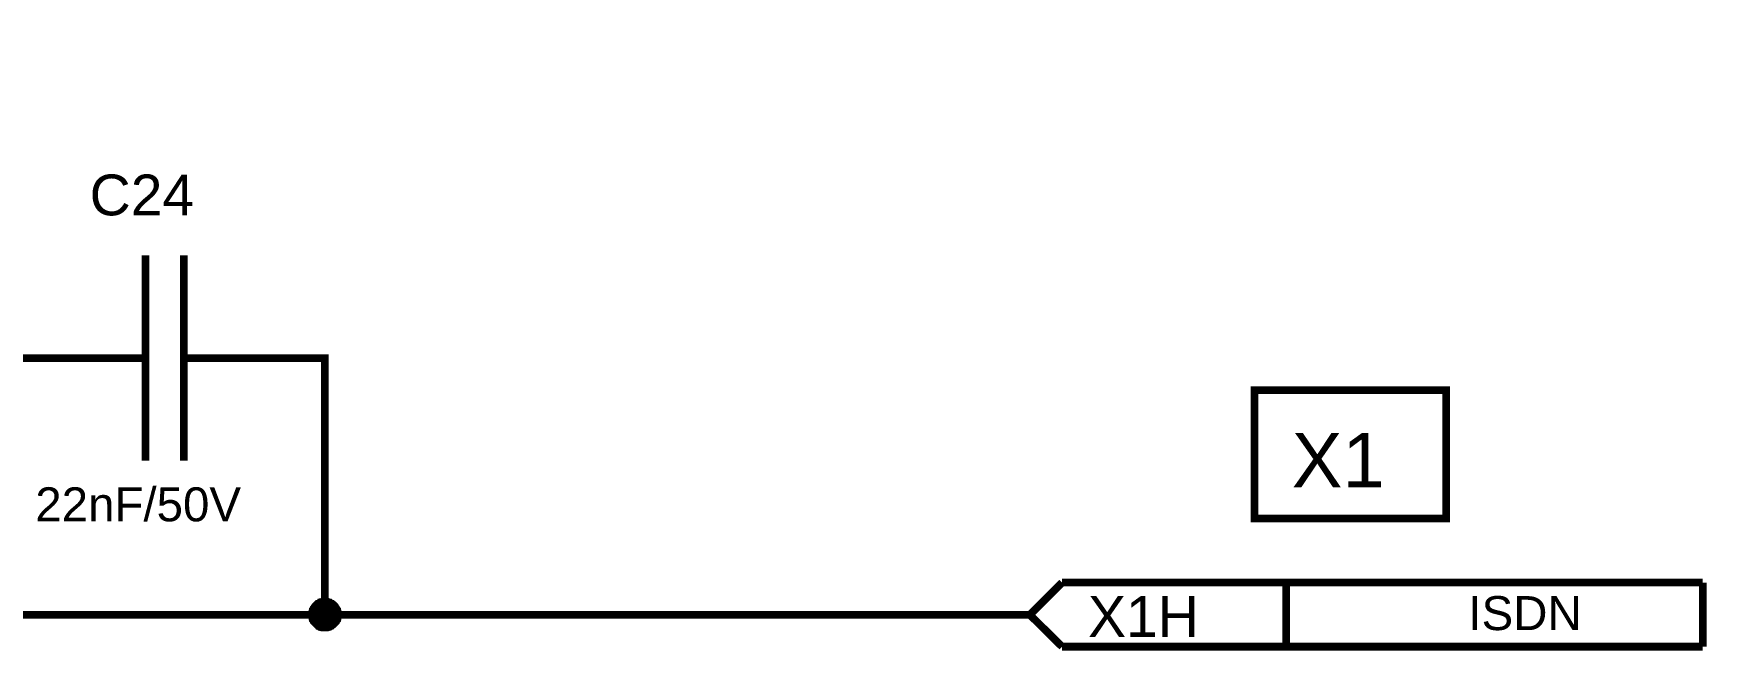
# Model space of a CAD drawing. Header units: millimetres. Extents: x -2024 to 917, y -725 to 13.
# Drawn here: x 840.5 to 905.8, y -262.7 to -238.6 of the extents above; entities that cross this region are included whole.
import ezdxf

# ---------------------------------------------------------------- set-up
doc = ezdxf.new("R2010")
doc.units = ezdxf.units.MM
doc.layers.add('Sheet', color=255, linetype='Continuous')
doc.styles.get("Standard").update_dxf_attribs({"font": 'arial.ttf'})

msp = doc.modelspace()

# ---------------------------------------------------------------- linework, layer by layer
at = {"layer": 'Sheet'}
for points, const_width in [([(841.911, -251.296), (839.411, -251.296), (839.411, -238.794), (833.155, -238.794)], 0.3), ([(844.906, -247.289), (844.906, -255.287)], 0.3), ([(846.396, -247.289), (846.396, -255.287)], 0.3), ([(844.906, -251.296), (841.911, -251.296)], 0.3), ([(846.396, -251.296), (849.392, -251.296)], 0.3), ([(849.392, -251.296), (851.891, -251.296), (851.891, -261.298)], 0.3), ([(879.382, -261.298), (880.64, -260.039)], 0.3), ([(880.64, -260.039), (905.616, -260.039)], 0.3), ([(889.379, -260.039), (889.379, -262.539)], 0.3), ([(905.616, -260.039), (905.616, -262.539)], 0.3), ([(851.394, -261.298), (851.394, -261.264), (851.394, -261.248), (851.394, -261.215), (851.411, -261.198), (851.411, -261.165), (851.411, -261.148), (851.427, -261.115), (851.427, -261.099), (851.444, -261.082), (851.461, -261.049), (851.461, -261.033), (851.477, -261.016), (851.494, -260.999), (851.51, -260.966), (851.527, -260.95), (851.543, -260.933), (851.56, -260.917), (851.576, -260.9), (851.593, -260.884), (851.61, -260.867), (851.626, -260.867), (851.659, -260.85), (851.676, -260.834), (851.692, -260.817), (851.725, -260.817), (851.742, -260.801), (851.758, -260.801), (851.792, -260.801), (851.808, -260.784), (851.841, -260.784), (851.858, -260.784), (851.891, -260.784)], 0.3), ([(851.394, -261.298), (851.394, -261.264), (851.394, -261.248), (851.394, -261.215), (851.411, -261.198), (851.411, -261.165), (851.411, -261.148), (851.427, -261.115), (851.427, -261.099), (851.444, -261.082), (851.461, -261.049), (851.461, -261.033), (851.477, -261.016), (851.494, -260.999), (851.51, -260.966), (851.527, -260.95), (851.543, -260.933), (851.56, -260.917), (851.576, -260.9), (851.593, -260.884), (851.61, -260.867), (851.626, -260.867), (851.659, -260.85), (851.676, -260.834), (851.692, -260.817), (851.725, -260.817), (851.742, -260.801), (851.758, -260.801), (851.792, -260.801), (851.808, -260.784), (851.841, -260.784), (851.858, -260.784), (851.891, -260.784)], 0.3), ([(851.394, -261.298), (851.394, -261.264), (851.394, -261.248), (851.394, -261.215), (851.411, -261.198), (851.411, -261.165), (851.411, -261.148), (851.427, -261.115), (851.427, -261.099), (851.444, -261.082), (851.461, -261.049), (851.461, -261.033), (851.477, -261.016), (851.494, -260.999), (851.51, -260.966), (851.527, -260.95), (851.543, -260.933), (851.56, -260.917), (851.576, -260.9), (851.593, -260.884), (851.61, -260.867), (851.626, -260.867), (851.659, -260.85), (851.676, -260.834), (851.692, -260.817), (851.725, -260.817), (851.742, -260.801), (851.758, -260.801), (851.792, -260.801), (851.808, -260.784), (851.841, -260.784), (851.858, -260.784), (851.891, -260.784)], 0.3), ([(851.394, -261.298), (851.394, -261.264), (851.394, -261.248), (851.394, -261.215), (851.411, -261.198), (851.411, -261.165), (851.411, -261.148), (851.427, -261.115), (851.427, -261.099), (851.444, -261.082), (851.461, -261.049), (851.461, -261.033), (851.477, -261.016), (851.494, -260.999), (851.51, -260.966), (851.527, -260.95), (851.543, -260.933), (851.56, -260.917), (851.576, -260.9), (851.593, -260.884), (851.61, -260.867), (851.626, -260.867), (851.659, -260.85), (851.676, -260.834), (851.692, -260.817), (851.725, -260.817), (851.742, -260.801), (851.758, -260.801), (851.792, -260.801), (851.808, -260.784), (851.841, -260.784), (851.858, -260.784), (851.891, -260.784)], 0.3), ([(851.394, -261.298), (851.394, -261.264), (851.394, -261.248), (851.394, -261.215), (851.411, -261.198), (851.411, -261.165), (851.411, -261.148), (851.427, -261.115), (851.427, -261.099), (851.444, -261.082), (851.461, -261.049), (851.461, -261.033), (851.477, -261.016), (851.494, -260.999), (851.51, -260.966), (851.527, -260.95), (851.543, -260.933), (851.56, -260.917), (851.576, -260.9), (851.593, -260.884), (851.61, -260.867), (851.626, -260.867), (851.659, -260.85), (851.676, -260.834), (851.692, -260.817), (851.725, -260.817), (851.742, -260.801), (851.758, -260.801), (851.792, -260.801), (851.808, -260.784), (851.841, -260.784), (851.858, -260.784), (851.891, -260.784)], 0.0991), ([(851.394, -261.298), (851.394, -261.264), (851.394, -261.248), (851.394, -261.215), (851.411, -261.198), (851.411, -261.165), (851.411, -261.148), (851.427, -261.115), (851.427, -261.099), (851.444, -261.082), (851.461, -261.049), (851.461, -261.033), (851.477, -261.016), (851.494, -260.999), (851.51, -260.966), (851.527, -260.95), (851.543, -260.933), (851.56, -260.917), (851.576, -260.9), (851.593, -260.884), (851.61, -260.867), (851.626, -260.867), (851.659, -260.85), (851.676, -260.834), (851.692, -260.817), (851.725, -260.817), (851.742, -260.801), (851.758, -260.801), (851.792, -260.801), (851.808, -260.784), (851.841, -260.784), (851.858, -260.784), (851.891, -260.784)], 0.0991), ([(851.394, -261.298), (851.394, -261.264), (851.394, -261.248), (851.394, -261.215), (851.411, -261.198), (851.411, -261.165), (851.411, -261.148), (851.427, -261.115), (851.427, -261.099), (851.444, -261.082), (851.461, -261.049), (851.461, -261.033), (851.477, -261.016), (851.494, -260.999), (851.51, -260.966), (851.527, -260.95), (851.543, -260.933), (851.56, -260.917), (851.576, -260.9), (851.593, -260.884), (851.61, -260.867), (851.626, -260.867), (851.659, -260.85), (851.676, -260.834), (851.692, -260.817), (851.725, -260.817), (851.742, -260.801), (851.758, -260.801), (851.792, -260.801), (851.808, -260.784), (851.841, -260.784), (851.858, -260.784), (851.891, -260.784)], 0.0991), ([(851.394, -261.298), (851.394, -261.264), (851.394, -261.248), (851.394, -261.215), (851.411, -261.198), (851.411, -261.165), (851.411, -261.148), (851.427, -261.115), (851.427, -261.099), (851.444, -261.082), (851.461, -261.049), (851.461, -261.033), (851.477, -261.016), (851.494, -260.999), (851.51, -260.966), (851.527, -260.95), (851.543, -260.933), (851.56, -260.917), (851.576, -260.9), (851.593, -260.884), (851.61, -260.867), (851.626, -260.867), (851.659, -260.85), (851.676, -260.834), (851.692, -260.817), (851.725, -260.817), (851.742, -260.801), (851.758, -260.801), (851.792, -260.801), (851.808, -260.784), (851.841, -260.784), (851.858, -260.784), (851.891, -260.784)], 0.0991), ([(851.891, -260.784), (851.891, -260.784)], 0.3), ([(851.891, -260.784), (851.924, -260.784), (851.941, -260.784), (851.974, -260.784), (851.99, -260.801), (852.023, -260.801), (852.04, -260.801), (852.073, -260.817), (852.089, -260.817), (852.106, -260.834), (852.139, -260.85), (852.156, -260.867), (852.172, -260.867), (852.189, -260.884), (852.222, -260.9), (852.238, -260.917), (852.255, -260.933), (852.272, -260.95), (852.288, -260.966), (852.305, -260.999), (852.321, -261.016), (852.321, -261.033), (852.338, -261.049), (852.354, -261.082), (852.371, -261.099), (852.371, -261.115), (852.387, -261.148), (852.387, -261.165), (852.387, -261.198), (852.404, -261.215), (852.404, -261.248), (852.404, -261.264), (852.404, -261.298)], 0.3), ([(851.891, -260.784), (851.891, -260.784)], 0.3), ([(851.891, -260.784), (851.924, -260.784), (851.941, -260.784), (851.974, -260.784), (851.99, -260.801), (852.023, -260.801), (852.04, -260.801), (852.073, -260.817), (852.089, -260.817), (852.106, -260.834), (852.139, -260.85), (852.156, -260.867), (852.172, -260.867), (852.189, -260.884), (852.222, -260.9), (852.238, -260.917), (852.255, -260.933), (852.272, -260.95), (852.288, -260.966), (852.305, -260.999), (852.321, -261.016), (852.321, -261.033), (852.338, -261.049), (852.354, -261.082), (852.371, -261.099), (852.371, -261.115), (852.387, -261.148), (852.387, -261.165), (852.387, -261.198), (852.404, -261.215), (852.404, -261.248), (852.404, -261.264), (852.404, -261.298)], 0.3), ([(851.891, -260.784), (851.891, -260.784)], 0.3), ([(851.891, -260.784), (851.924, -260.784), (851.941, -260.784), (851.974, -260.784), (851.99, -260.801), (852.023, -260.801), (852.04, -260.801), (852.073, -260.817), (852.089, -260.817), (852.106, -260.834), (852.139, -260.85), (852.156, -260.867), (852.172, -260.867), (852.189, -260.884), (852.222, -260.9), (852.238, -260.917), (852.255, -260.933), (852.272, -260.95), (852.288, -260.966), (852.305, -260.999), (852.321, -261.016), (852.321, -261.033), (852.338, -261.049), (852.354, -261.082), (852.371, -261.099), (852.371, -261.115), (852.387, -261.148), (852.387, -261.165), (852.387, -261.198), (852.404, -261.215), (852.404, -261.248), (852.404, -261.264), (852.404, -261.298)], 0.3), ([(851.891, -260.784), (851.891, -260.784)], 0.3), ([(851.891, -260.784), (851.924, -260.784), (851.941, -260.784), (851.974, -260.784), (851.99, -260.801), (852.023, -260.801), (852.04, -260.801), (852.073, -260.817), (852.089, -260.817), (852.106, -260.834), (852.139, -260.85), (852.156, -260.867), (852.172, -260.867), (852.189, -260.884), (852.222, -260.9), (852.238, -260.917), (852.255, -260.933), (852.272, -260.95), (852.288, -260.966), (852.305, -260.999), (852.321, -261.016), (852.321, -261.033), (852.338, -261.049), (852.354, -261.082), (852.371, -261.099), (852.371, -261.115), (852.387, -261.148), (852.387, -261.165), (852.387, -261.198), (852.404, -261.215), (852.404, -261.248), (852.404, -261.264), (852.404, -261.298)], 0.3), ([(851.891, -260.784), (851.891, -260.784)], 0.0991), ([(851.891, -260.784), (851.924, -260.784), (851.941, -260.784), (851.974, -260.784), (851.99, -260.801), (852.023, -260.801), (852.04, -260.801), (852.073, -260.817), (852.089, -260.817), (852.106, -260.834), (852.139, -260.85), (852.156, -260.867), (852.172, -260.867), (852.189, -260.884), (852.222, -260.9), (852.238, -260.917), (852.255, -260.933), (852.272, -260.95), (852.288, -260.966), (852.305, -260.999), (852.321, -261.016), (852.321, -261.033), (852.338, -261.049), (852.354, -261.082), (852.371, -261.099), (852.371, -261.115), (852.387, -261.148), (852.387, -261.165), (852.387, -261.198), (852.404, -261.215), (852.404, -261.248), (852.404, -261.264), (852.404, -261.298)], 0.0991), ([(851.891, -260.784), (851.891, -260.784)], 0.0991), ([(851.891, -260.784), (851.924, -260.784), (851.941, -260.784), (851.974, -260.784), (851.99, -260.801), (852.023, -260.801), (852.04, -260.801), (852.073, -260.817), (852.089, -260.817), (852.106, -260.834), (852.139, -260.85), (852.156, -260.867), (852.172, -260.867), (852.189, -260.884), (852.222, -260.9), (852.238, -260.917), (852.255, -260.933), (852.272, -260.95), (852.288, -260.966), (852.305, -260.999), (852.321, -261.016), (852.321, -261.033), (852.338, -261.049), (852.354, -261.082), (852.371, -261.099), (852.371, -261.115), (852.387, -261.148), (852.387, -261.165), (852.387, -261.198), (852.404, -261.215), (852.404, -261.248), (852.404, -261.264), (852.404, -261.298)], 0.0991), ([(851.891, -260.784), (851.891, -260.784)], 0.0991), ([(851.891, -260.784), (851.924, -260.784), (851.941, -260.784), (851.974, -260.784), (851.99, -260.801), (852.023, -260.801), (852.04, -260.801), (852.073, -260.817), (852.089, -260.817), (852.106, -260.834), (852.139, -260.85), (852.156, -260.867), (852.172, -260.867), (852.189, -260.884), (852.222, -260.9), (852.238, -260.917), (852.255, -260.933), (852.272, -260.95), (852.288, -260.966), (852.305, -260.999), (852.321, -261.016), (852.321, -261.033), (852.338, -261.049), (852.354, -261.082), (852.371, -261.099), (852.371, -261.115), (852.387, -261.148), (852.387, -261.165), (852.387, -261.198), (852.404, -261.215), (852.404, -261.248), (852.404, -261.264), (852.404, -261.298)], 0.0991), ([(851.891, -260.784), (851.891, -260.784)], 0.0991), ([(851.891, -260.784), (851.924, -260.784), (851.941, -260.784), (851.974, -260.784), (851.99, -260.801), (852.023, -260.801), (852.04, -260.801), (852.073, -260.817), (852.089, -260.817), (852.106, -260.834), (852.139, -260.85), (852.156, -260.867), (852.172, -260.867), (852.189, -260.884), (852.222, -260.9), (852.238, -260.917), (852.255, -260.933), (852.272, -260.95), (852.288, -260.966), (852.305, -260.999), (852.321, -261.016), (852.321, -261.033), (852.338, -261.049), (852.354, -261.082), (852.371, -261.099), (852.371, -261.115), (852.387, -261.148), (852.387, -261.165), (852.387, -261.198), (852.404, -261.215), (852.404, -261.248), (852.404, -261.264), (852.404, -261.298)], 0.0991), ([(851.891, -261.794), (851.858, -261.794), (851.841, -261.794), (851.808, -261.794), (851.792, -261.778), (851.758, -261.778), (851.742, -261.778), (851.725, -261.761), (851.692, -261.761), (851.676, -261.745), (851.659, -261.728), (851.626, -261.728), (851.61, -261.711), (851.593, -261.695), (851.576, -261.678), (851.56, -261.662), (851.543, -261.645), (851.527, -261.629), (851.51, -261.612), (851.494, -261.596), (851.477, -261.579), (851.461, -261.562), (851.461, -261.529), (851.444, -261.513), (851.427, -261.496), (851.427, -261.463), (851.411, -261.447), (851.411, -261.43), (851.411, -261.397), (851.394, -261.38), (851.394, -261.347), (851.394, -261.331), (851.394, -261.298)], 0.3), ([(851.394, -261.298), (851.394, -261.298)], 0.3), ([(851.891, -261.794), (851.858, -261.794), (851.841, -261.794), (851.808, -261.794), (851.792, -261.778), (851.758, -261.778), (851.742, -261.778), (851.725, -261.761), (851.692, -261.761), (851.676, -261.745), (851.659, -261.728), (851.626, -261.728), (851.61, -261.711), (851.593, -261.695), (851.576, -261.678), (851.56, -261.662), (851.543, -261.645), (851.527, -261.629), (851.51, -261.612), (851.494, -261.596), (851.477, -261.579), (851.461, -261.562), (851.461, -261.529), (851.444, -261.513), (851.427, -261.496), (851.427, -261.463), (851.411, -261.447), (851.411, -261.43), (851.411, -261.397), (851.394, -261.38), (851.394, -261.347), (851.394, -261.331), (851.394, -261.298)], 0.3), ([(851.394, -261.298), (851.394, -261.298)], 0.3), ([(851.891, -261.794), (851.858, -261.794), (851.841, -261.794), (851.808, -261.794), (851.792, -261.778), (851.758, -261.778), (851.742, -261.778), (851.725, -261.761), (851.692, -261.761), (851.676, -261.745), (851.659, -261.728), (851.626, -261.728), (851.61, -261.711), (851.593, -261.695), (851.576, -261.678), (851.56, -261.662), (851.543, -261.645), (851.527, -261.629), (851.51, -261.612), (851.494, -261.596), (851.477, -261.579), (851.461, -261.562), (851.461, -261.529), (851.444, -261.513), (851.427, -261.496), (851.427, -261.463), (851.411, -261.447), (851.411, -261.43), (851.411, -261.397), (851.394, -261.38), (851.394, -261.347), (851.394, -261.331), (851.394, -261.298)], 0.3), ([(851.394, -261.298), (851.394, -261.298)], 0.3), ([(851.891, -261.794), (851.858, -261.794), (851.841, -261.794), (851.808, -261.794), (851.792, -261.778), (851.758, -261.778), (851.742, -261.778), (851.725, -261.761), (851.692, -261.761), (851.676, -261.745), (851.659, -261.728), (851.626, -261.728), (851.61, -261.711), (851.593, -261.695), (851.576, -261.678), (851.56, -261.662), (851.543, -261.645), (851.527, -261.629), (851.51, -261.612), (851.494, -261.596), (851.477, -261.579), (851.461, -261.562), (851.461, -261.529), (851.444, -261.513), (851.427, -261.496), (851.427, -261.463), (851.411, -261.447), (851.411, -261.43), (851.411, -261.397), (851.394, -261.38), (851.394, -261.347), (851.394, -261.331), (851.394, -261.298)], 0.3), ([(851.394, -261.298), (851.394, -261.298)], 0.3), ([(851.891, -261.794), (851.858, -261.794), (851.841, -261.794), (851.808, -261.794), (851.792, -261.778), (851.758, -261.778), (851.742, -261.778), (851.725, -261.761), (851.692, -261.761), (851.676, -261.745), (851.659, -261.728), (851.626, -261.728), (851.61, -261.711), (851.593, -261.695), (851.576, -261.678), (851.56, -261.662), (851.543, -261.645), (851.527, -261.629), (851.51, -261.612), (851.494, -261.596), (851.477, -261.579), (851.461, -261.562), (851.461, -261.529), (851.444, -261.513), (851.427, -261.496), (851.427, -261.463), (851.411, -261.447), (851.411, -261.43), (851.411, -261.397), (851.394, -261.38), (851.394, -261.347), (851.394, -261.331), (851.394, -261.298)], 0.0991), ([(851.394, -261.298), (851.394, -261.298)], 0.0991), ([(851.891, -261.794), (851.858, -261.794), (851.841, -261.794), (851.808, -261.794), (851.792, -261.778), (851.758, -261.778), (851.742, -261.778), (851.725, -261.761), (851.692, -261.761), (851.676, -261.745), (851.659, -261.728), (851.626, -261.728), (851.61, -261.711), (851.593, -261.695), (851.576, -261.678), (851.56, -261.662), (851.543, -261.645), (851.527, -261.629), (851.51, -261.612), (851.494, -261.596), (851.477, -261.579), (851.461, -261.562), (851.461, -261.529), (851.444, -261.513), (851.427, -261.496), (851.427, -261.463), (851.411, -261.447), (851.411, -261.43), (851.411, -261.397), (851.394, -261.38), (851.394, -261.347), (851.394, -261.331), (851.394, -261.298)], 0.0991), ([(851.394, -261.298), (851.394, -261.298)], 0.0991), ([(851.891, -261.794), (851.858, -261.794), (851.841, -261.794), (851.808, -261.794), (851.792, -261.778), (851.758, -261.778), (851.742, -261.778), (851.725, -261.761), (851.692, -261.761), (851.676, -261.745), (851.659, -261.728), (851.626, -261.728), (851.61, -261.711), (851.593, -261.695), (851.576, -261.678), (851.56, -261.662), (851.543, -261.645), (851.527, -261.629), (851.51, -261.612), (851.494, -261.596), (851.477, -261.579), (851.461, -261.562), (851.461, -261.529), (851.444, -261.513), (851.427, -261.496), (851.427, -261.463), (851.411, -261.447), (851.411, -261.43), (851.411, -261.397), (851.394, -261.38), (851.394, -261.347), (851.394, -261.331), (851.394, -261.298)], 0.0991), ([(851.394, -261.298), (851.394, -261.298)], 0.0991), ([(851.891, -261.794), (851.858, -261.794), (851.841, -261.794), (851.808, -261.794), (851.792, -261.778), (851.758, -261.778), (851.742, -261.778), (851.725, -261.761), (851.692, -261.761), (851.676, -261.745), (851.659, -261.728), (851.626, -261.728), (851.61, -261.711), (851.593, -261.695), (851.576, -261.678), (851.56, -261.662), (851.543, -261.645), (851.527, -261.629), (851.51, -261.612), (851.494, -261.596), (851.477, -261.579), (851.461, -261.562), (851.461, -261.529), (851.444, -261.513), (851.427, -261.496), (851.427, -261.463), (851.411, -261.447), (851.411, -261.43), (851.411, -261.397), (851.394, -261.38), (851.394, -261.347), (851.394, -261.331), (851.394, -261.298)], 0.0991), ([(851.394, -261.298), (851.394, -261.298)], 0.0991), ([(852.404, -261.298), (852.404, -261.331), (852.404, -261.347), (852.404, -261.38), (852.387, -261.397), (852.387, -261.43), (852.387, -261.447), (852.371, -261.463), (852.371, -261.496), (852.354, -261.513), (852.338, -261.529), (852.321, -261.562), (852.321, -261.579), (852.305, -261.596), (852.288, -261.612), (852.272, -261.629), (852.255, -261.645), (852.238, -261.662), (852.222, -261.678), (852.189, -261.695), (852.172, -261.711), (852.156, -261.728), (852.139, -261.728), (852.106, -261.745), (852.089, -261.761), (852.073, -261.761), (852.04, -261.778), (852.023, -261.778), (851.99, -261.778), (851.974, -261.794), (851.941, -261.794), (851.924, -261.794), (851.891, -261.794)], 0.3), ([(852.404, -261.298), (852.404, -261.331), (852.404, -261.347), (852.404, -261.38), (852.387, -261.397), (852.387, -261.43), (852.387, -261.447), (852.371, -261.463), (852.371, -261.496), (852.354, -261.513), (852.338, -261.529), (852.321, -261.562), (852.321, -261.579), (852.305, -261.596), (852.288, -261.612), (852.272, -261.629), (852.255, -261.645), (852.238, -261.662), (852.222, -261.678), (852.189, -261.695), (852.172, -261.711), (852.156, -261.728), (852.139, -261.728), (852.106, -261.745), (852.089, -261.761), (852.073, -261.761), (852.04, -261.778), (852.023, -261.778), (851.99, -261.778), (851.974, -261.794), (851.941, -261.794), (851.924, -261.794), (851.891, -261.794)], 0.3), ([(852.404, -261.298), (852.404, -261.331), (852.404, -261.347), (852.404, -261.38), (852.387, -261.397), (852.387, -261.43), (852.387, -261.447), (852.371, -261.463), (852.371, -261.496), (852.354, -261.513), (852.338, -261.529), (852.321, -261.562), (852.321, -261.579), (852.305, -261.596), (852.288, -261.612), (852.272, -261.629), (852.255, -261.645), (852.238, -261.662), (852.222, -261.678), (852.189, -261.695), (852.172, -261.711), (852.156, -261.728), (852.139, -261.728), (852.106, -261.745), (852.089, -261.761), (852.073, -261.761), (852.04, -261.778), (852.023, -261.778), (851.99, -261.778), (851.974, -261.794), (851.941, -261.794), (851.924, -261.794), (851.891, -261.794)], 0.3), ([(852.404, -261.298), (852.404, -261.331), (852.404, -261.347), (852.404, -261.38), (852.387, -261.397), (852.387, -261.43), (852.387, -261.447), (852.371, -261.463), (852.371, -261.496), (852.354, -261.513), (852.338, -261.529), (852.321, -261.562), (852.321, -261.579), (852.305, -261.596), (852.288, -261.612), (852.272, -261.629), (852.255, -261.645), (852.238, -261.662), (852.222, -261.678), (852.189, -261.695), (852.172, -261.711), (852.156, -261.728), (852.139, -261.728), (852.106, -261.745), (852.089, -261.761), (852.073, -261.761), (852.04, -261.778), (852.023, -261.778), (851.99, -261.778), (851.974, -261.794), (851.941, -261.794), (851.924, -261.794), (851.891, -261.794)], 0.3), ([(852.404, -261.298), (852.404, -261.331), (852.404, -261.347), (852.404, -261.38), (852.387, -261.397), (852.387, -261.43), (852.387, -261.447), (852.371, -261.463), (852.371, -261.496), (852.354, -261.513), (852.338, -261.529), (852.321, -261.562), (852.321, -261.579), (852.305, -261.596), (852.288, -261.612), (852.272, -261.629), (852.255, -261.645), (852.238, -261.662), (852.222, -261.678), (852.189, -261.695), (852.172, -261.711), (852.156, -261.728), (852.139, -261.728), (852.106, -261.745), (852.089, -261.761), (852.073, -261.761), (852.04, -261.778), (852.023, -261.778), (851.99, -261.778), (851.974, -261.794), (851.941, -261.794), (851.924, -261.794), (851.891, -261.794)], 0.0991), ([(852.404, -261.298), (852.404, -261.331), (852.404, -261.347), (852.404, -261.38), (852.387, -261.397), (852.387, -261.43), (852.387, -261.447), (852.371, -261.463), (852.371, -261.496), (852.354, -261.513), (852.338, -261.529), (852.321, -261.562), (852.321, -261.579), (852.305, -261.596), (852.288, -261.612), (852.272, -261.629), (852.255, -261.645), (852.238, -261.662), (852.222, -261.678), (852.189, -261.695), (852.172, -261.711), (852.156, -261.728), (852.139, -261.728), (852.106, -261.745), (852.089, -261.761), (852.073, -261.761), (852.04, -261.778), (852.023, -261.778), (851.99, -261.778), (851.974, -261.794), (851.941, -261.794), (851.924, -261.794), (851.891, -261.794)], 0.0991), ([(852.404, -261.298), (852.404, -261.331), (852.404, -261.347), (852.404, -261.38), (852.387, -261.397), (852.387, -261.43), (852.387, -261.447), (852.371, -261.463), (852.371, -261.496), (852.354, -261.513), (852.338, -261.529), (852.321, -261.562), (852.321, -261.579), (852.305, -261.596), (852.288, -261.612), (852.272, -261.629), (852.255, -261.645), (852.238, -261.662), (852.222, -261.678), (852.189, -261.695), (852.172, -261.711), (852.156, -261.728), (852.139, -261.728), (852.106, -261.745), (852.089, -261.761), (852.073, -261.761), (852.04, -261.778), (852.023, -261.778), (851.99, -261.778), (851.974, -261.794), (851.941, -261.794), (851.924, -261.794), (851.891, -261.794)], 0.0991), ([(852.404, -261.298), (852.404, -261.331), (852.404, -261.347), (852.404, -261.38), (852.387, -261.397), (852.387, -261.43), (852.387, -261.447), (852.371, -261.463), (852.371, -261.496), (852.354, -261.513), (852.338, -261.529), (852.321, -261.562), (852.321, -261.579), (852.305, -261.596), (852.288, -261.612), (852.272, -261.629), (852.255, -261.645), (852.238, -261.662), (852.222, -261.678), (852.189, -261.695), (852.172, -261.711), (852.156, -261.728), (852.139, -261.728), (852.106, -261.745), (852.089, -261.761), (852.073, -261.761), (852.04, -261.778), (852.023, -261.778), (851.99, -261.778), (851.974, -261.794), (851.941, -261.794), (851.924, -261.794), (851.891, -261.794)], 0.0991), ([(852.404, -261.298), (852.404, -261.298), (852.404, -261.298), (852.404, -261.298), (852.404, -261.298), (852.404, -261.298), (852.404, -261.298), (852.404, -261.298), (852.404, -261.298), (852.404, -261.298), (852.404, -261.298), (852.404, -261.298), (852.404, -261.298), (852.404, -261.298), (852.404, -261.298), (852.404, -261.298), (852.404, -261.298), (852.404, -261.298), (852.404, -261.298), (852.404, -261.298), (852.404, -261.298), (852.404, -261.298), (852.404, -261.298), (852.404, -261.298), (852.404, -261.298), (852.404, -261.298), (852.404, -261.298), (852.404, -261.298), (852.404, -261.298), (852.404, -261.298), (852.404, -261.298), (852.404, -261.298), (852.404, -261.298)], 0.3), ([(852.404, -261.298), (852.404, -261.298)], 0.3), ([(852.404, -261.298), (852.404, -261.298), (852.404, -261.298), (852.404, -261.298), (852.404, -261.298), (852.404, -261.298), (852.404, -261.298), (852.404, -261.298), (852.404, -261.298), (852.404, -261.298), (852.404, -261.298), (852.404, -261.298), (852.404, -261.298), (852.404, -261.298), (852.404, -261.298), (852.404, -261.298), (852.404, -261.298), (852.404, -261.298), (852.404, -261.298), (852.404, -261.298), (852.404, -261.298), (852.404, -261.298), (852.404, -261.298), (852.404, -261.298), (852.404, -261.298), (852.404, -261.298), (852.404, -261.298), (852.404, -261.298), (852.404, -261.298), (852.404, -261.298), (852.404, -261.298), (852.404, -261.298), (852.404, -261.298)], 0.3), ([(852.404, -261.298), (852.404, -261.298)], 0.3), ([(852.404, -261.298), (852.404, -261.298), (852.404, -261.298), (852.404, -261.298), (852.404, -261.298), (852.404, -261.298), (852.404, -261.298), (852.404, -261.298), (852.404, -261.298), (852.404, -261.298), (852.404, -261.298), (852.404, -261.298), (852.404, -261.298), (852.404, -261.298), (852.404, -261.298), (852.404, -261.298), (852.404, -261.298), (852.404, -261.298), (852.404, -261.298), (852.404, -261.298), (852.404, -261.298), (852.404, -261.298), (852.404, -261.298), (852.404, -261.298), (852.404, -261.298), (852.404, -261.298), (852.404, -261.298), (852.404, -261.298), (852.404, -261.298), (852.404, -261.298), (852.404, -261.298), (852.404, -261.298), (852.404, -261.298)], 0.3), ([(852.404, -261.298), (852.404, -261.298)], 0.3), ([(852.404, -261.298), (852.404, -261.298), (852.404, -261.298), (852.404, -261.298), (852.404, -261.298), (852.404, -261.298), (852.404, -261.298), (852.404, -261.298), (852.404, -261.298), (852.404, -261.298), (852.404, -261.298), (852.404, -261.298), (852.404, -261.298), (852.404, -261.298), (852.404, -261.298), (852.404, -261.298), (852.404, -261.298), (852.404, -261.298), (852.404, -261.298), (852.404, -261.298), (852.404, -261.298), (852.404, -261.298), (852.404, -261.298), (852.404, -261.298), (852.404, -261.298), (852.404, -261.298), (852.404, -261.298), (852.404, -261.298), (852.404, -261.298), (852.404, -261.298), (852.404, -261.298), (852.404, -261.298), (852.404, -261.298)], 0.3), ([(852.404, -261.298), (852.404, -261.298)], 0.3), ([(852.404, -261.298), (852.404, -261.298), (852.404, -261.298), (852.404, -261.298), (852.404, -261.298), (852.404, -261.298), (852.404, -261.298), (852.404, -261.298), (852.404, -261.298), (852.404, -261.298), (852.404, -261.298), (852.404, -261.298), (852.404, -261.298), (852.404, -261.298), (852.404, -261.298), (852.404, -261.298), (852.404, -261.298), (852.404, -261.298), (852.404, -261.298), (852.404, -261.298), (852.404, -261.298), (852.404, -261.298), (852.404, -261.298), (852.404, -261.298), (852.404, -261.298), (852.404, -261.298), (852.404, -261.298), (852.404, -261.298), (852.404, -261.298), (852.404, -261.298), (852.404, -261.298), (852.404, -261.298), (852.404, -261.298)], 0.0991), ([(852.404, -261.298), (852.404, -261.298)], 0.0991), ([(852.404, -261.298), (852.404, -261.298), (852.404, -261.298), (852.404, -261.298), (852.404, -261.298), (852.404, -261.298), (852.404, -261.298), (852.404, -261.298), (852.404, -261.298), (852.404, -261.298), (852.404, -261.298), (852.404, -261.298), (852.404, -261.298), (852.404, -261.298), (852.404, -261.298), (852.404, -261.298), (852.404, -261.298), (852.404, -261.298), (852.404, -261.298), (852.404, -261.298), (852.404, -261.298), (852.404, -261.298), (852.404, -261.298), (852.404, -261.298), (852.404, -261.298), (852.404, -261.298), (852.404, -261.298), (852.404, -261.298), (852.404, -261.298), (852.404, -261.298), (852.404, -261.298), (852.404, -261.298), (852.404, -261.298)], 0.0991), ([(852.404, -261.298), (852.404, -261.298)], 0.0991), ([(852.404, -261.298), (852.404, -261.298), (852.404, -261.298), (852.404, -261.298), (852.404, -261.298), (852.404, -261.298), (852.404, -261.298), (852.404, -261.298), (852.404, -261.298), (852.404, -261.298), (852.404, -261.298), (852.404, -261.298), (852.404, -261.298), (852.404, -261.298), (852.404, -261.298), (852.404, -261.298), (852.404, -261.298), (852.404, -261.298), (852.404, -261.298), (852.404, -261.298), (852.404, -261.298), (852.404, -261.298), (852.404, -261.298), (852.404, -261.298), (852.404, -261.298), (852.404, -261.298), (852.404, -261.298), (852.404, -261.298), (852.404, -261.298), (852.404, -261.298), (852.404, -261.298), (852.404, -261.298), (852.404, -261.298)], 0.0991), ([(852.404, -261.298), (852.404, -261.298)], 0.0991), ([(852.404, -261.298), (852.404, -261.298), (852.404, -261.298), (852.404, -261.298), (852.404, -261.298), (852.404, -261.298), (852.404, -261.298), (852.404, -261.298), (852.404, -261.298), (852.404, -261.298), (852.404, -261.298), (852.404, -261.298), (852.404, -261.298), (852.404, -261.298), (852.404, -261.298), (852.404, -261.298), (852.404, -261.298), (852.404, -261.298), (852.404, -261.298), (852.404, -261.298), (852.404, -261.298), (852.404, -261.298), (852.404, -261.298), (852.404, -261.298), (852.404, -261.298), (852.404, -261.298), (852.404, -261.298), (852.404, -261.298), (852.404, -261.298), (852.404, -261.298), (852.404, -261.298), (852.404, -261.298), (852.404, -261.298)], 0.0991), ([(852.404, -261.298), (852.404, -261.298)], 0.0991), ([(879.382, -261.298), (876.883, -261.298)], 0.3), ([(880.64, -262.539), (879.382, -261.298)], 0.3), ([(905.616, -262.539), (880.64, -262.539)], 0.3)]:
    msp.add_lwpolyline(points, dxfattribs=dict(at, const_width=const_width))
for points, const_width in [([(888.138, -252.538), (895.619, -252.538), (895.619, -257.539), (888.138, -257.539), (888.138, -252.538)], 0.3), ([(888.138, -252.538), (888.138, -257.539), (895.619, -257.539), (895.619, -252.538), (888.138, -252.538), (888.138, -252.538)], 0.0991)]:
    msp.add_lwpolyline(points, close=True, dxfattribs=dict(at, const_width=const_width))
at = {"layer": 'Sheet', "const_width": 0.508}
msp.add_lwpolyline([(851.689, -261.286, 1), (852.197, -261.286, 1)], format="xyb", close=True, dxfattribs=at)
at = {"layer": 'Sheet', "color": 4, "const_width": 0.3}
msp.add_lwpolyline([(814.419, -261.298), (851.891, -261.298), (876.883, -261.298)], dxfattribs=at)

# ---------------------------------------------------------------- texts
at = {"layer": 'Sheet'}
for s, height, p in [('C24', 1.5897, (842.722, -245.732)), ('X1', 2.1195, (889.594, -256.33)), ('22nF/50V', 1.3247, (840.603, -257.655)), ('X1H', 1.5897, (881.65, -262.159)), ('ISDN', 1.3247, (896.479, -261.894))]:
    msp.add_text(s, height=height, dxfattribs=at).set_placement(p)

doc.saveas('drawing.dxf')
